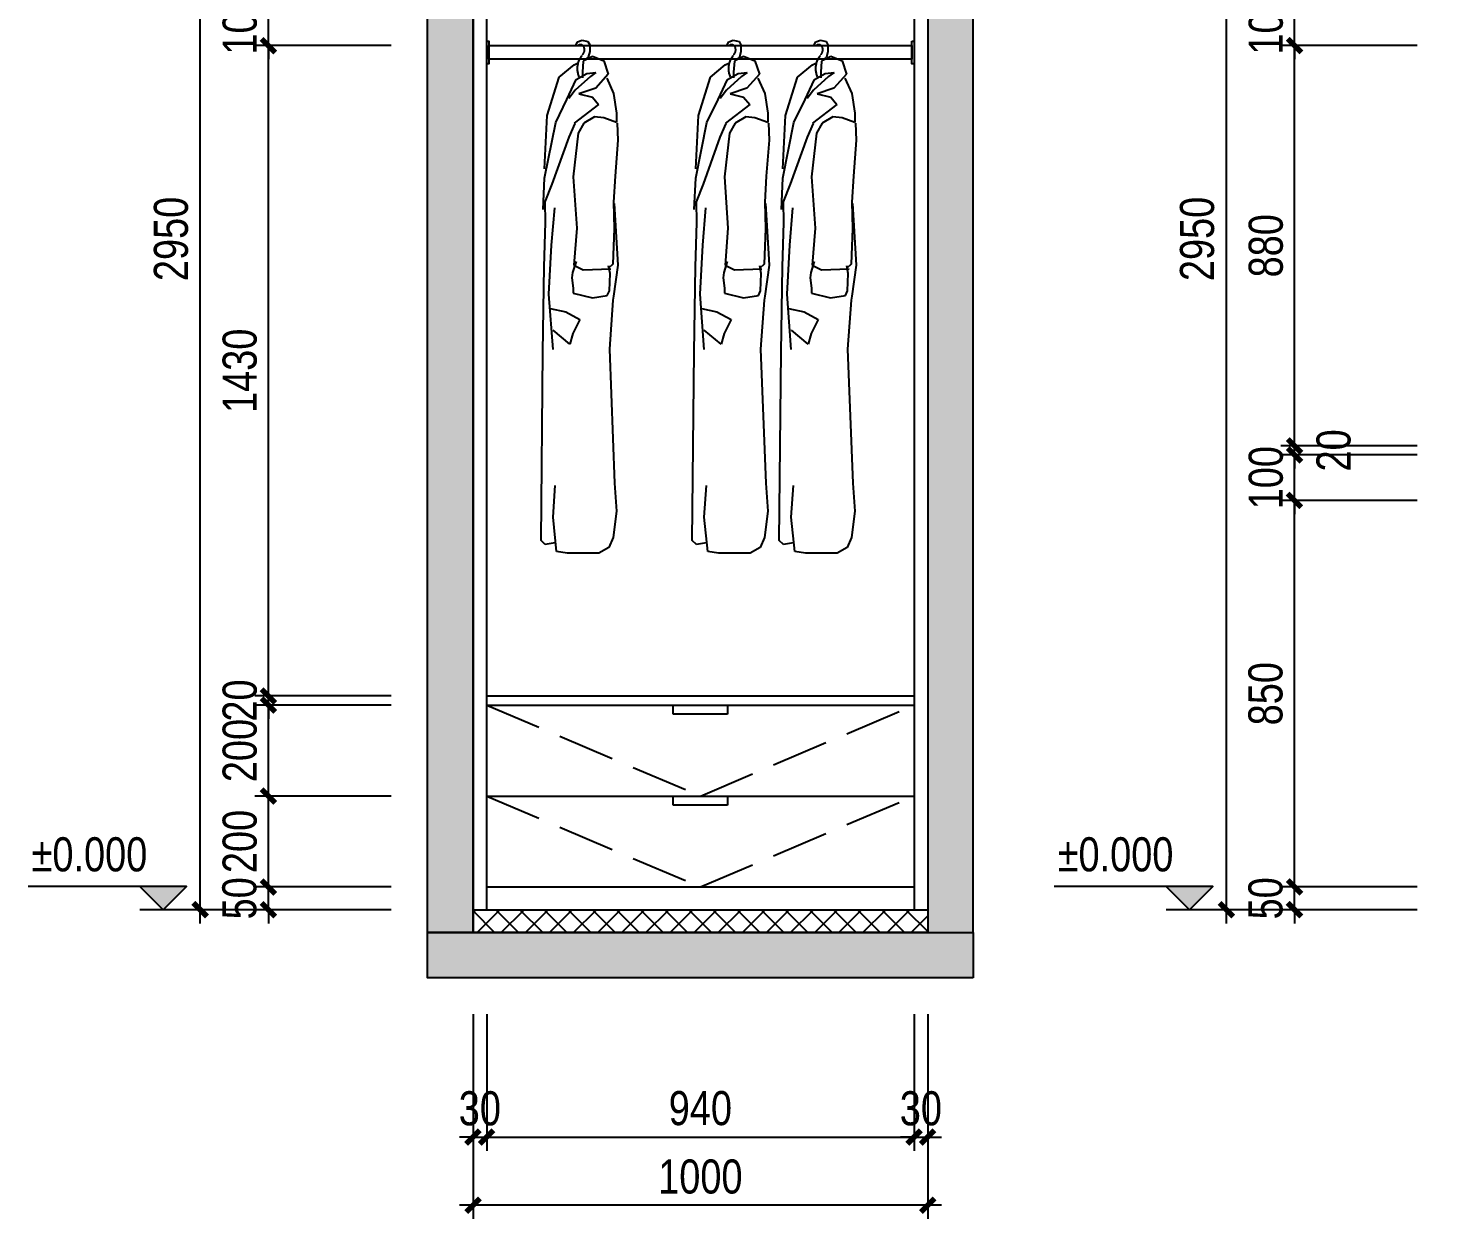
# Model space of a CAD drawing. Extents: x 468514 to 728049, y -74127 to 69080.
# Drawn here: x 533490 to 536576, y -71207 to -68588 of the extents above; entities that cross this region are included whole.
import ezdxf
from ezdxf.enums import TextEntityAlignment as Align

# ---------------------------------------------------------------- set-up
doc = ezdxf.new("R2010")
doc.units = 0
doc.header["$LTSCALE"] = 500
doc.header["$MEASUREMENT"] = 0
doc.linetypes.add('DASH', pattern=[0.35, 0.25, -0.1])
doc.layers.get('Defpoints').update_dxf_attribs({"color": 229})
for name, color, linetype in [('E 立面墙体', 245, 'Continuous'), ('E 立面家具、洁具', 153, 'Continuous'), ('E 立面材料分格线', 8, 'Continuous'), ('E 立面标注尺寸', 9, 'Continuous'), ('E 立面装饰完成线', 225, 'Continuous')]:
    doc.layers.add(name, color=color, linetype=linetype)
doc.styles.add('PDC DIM', font='PMingLiU-ExtB.ttf', dxfattribs={"width": 0.85})
doc.styles.add('Xref-标准套房C$0$黑体', font='simhei.ttf')
doc.dimstyles.new('PDC-A2', dxfattribs={"dimscale": 0, "dimtxt": 2.5, "dimasz": 1, "dimexe": 1, "dimexo": 1, "dimgap": 0.7, "dimtad": 1, "dimdec": 0, "dimtxsty": 'PDC DIM', "dimblk": 'ARCHTICK', "dimcen": 1, "dimdle": 1, "dimclrd": 8, "dimclre": 8, "dimclrt": 9, "dimadec": 0, "dimazin": 0, "dimtfac": 1, "dimtdec": 0, "dimtix": 1, "dimtmove": 2, "dimatfit": 3, "dimldrblk": 'PDC A2 T R', "dimfxl": 10, "dimfxlon": 1, "dimarcsym": 0})

# ---------------------------------------------------------------- blocks, each defined once
blk = doc.blocks.new('A$C2AE90327')
for p, q in [((76.3, 1115.8), (80.2, 1124.2)), ((80.2, 1124.2), (90.4, 1127.8)), ((80.8, 1115.8), (81, 1116)), ((81, 1116), (81.2, 1116.2)), ((81.2, 1116.2), (81.4, 1116.5)), ((81.4, 1116.5), (81.6, 1116.7)), ((81.6, 1116.7), (81.9, 1116.9)), ((81.9, 1116.9), (82.1, 1117)), ((82.1, 1117), (82.3, 1117.2)), ((82.3, 1117.2), (82.6, 1117.4)), ((82.6, 1117.4), (82.8, 1117.6)), ((82.8, 1117.6), (83.1, 1117.7)), ((83.1, 1117.7), (83.4, 1117.8)), ((83.4, 1117.8), (83.6, 1118)), ((83.6, 1118), (83.9, 1118.1)), ((83.9, 1118.1), (84.2, 1118.2)), ((84.2, 1118.2), (84.4, 1118.3)), ((84.4, 1118.3), (84.7, 1118.4)), ((84.7, 1118.4), (85, 1118.4)), ((85, 1118.4), (85.3, 1118.5)), ((85.3, 1118.5), (85.6, 1118.6)), ((85.6, 1118.6), (85.9, 1118.6)), ((85.9, 1118.6), (86.2, 1118.6)), ((86.2, 1118.6), (86.5, 1118.6)), ((86.5, 1118.6), (86.7, 1118.6)), ((86.7, 1118.6), (87, 1118.6)), ((87, 1118.6), (87.3, 1118.6)), ((87.3, 1118.6), (87.6, 1118.6)), ((87.6, 1118.6), (87.9, 1118.5)), ((87.9, 1118.5), (88.2, 1118.5)), ((88.2, 1118.5), (88.5, 1118.4)), ((88.5, 1118.4), (88.8, 1118.3)), ((88.8, 1118.3), (89, 1118.2)), ((89, 1118.2), (89.3, 1118.1)), ((89.3, 1118.1), (89.6, 1118)), ((89.6, 1118), (89.8, 1117.9)), ((89.8, 1117.9), (90.1, 1117.7)), ((90.1, 1117.7), (90.4, 1117.6)), ((90.4, 1127.8), (103.2, 1124.9)), ((90.4, 1117.6), (90.6, 1117.4)), ((90.6, 1117.4), (90.9, 1117.3)), ((90.9, 1117.3), (91.1, 1117.1)), ((91.1, 1117.1), (91.3, 1116.9)), ((91.3, 1116.9), (91.6, 1116.7)), ((91.6, 1116.7), (91.8, 1116.5)), ((91.8, 1116.5), (92, 1116.3)), ((92, 1116.3), (92.2, 1116)), ((92.2, 1116), (92.4, 1115.8)), ((92.3, 1115.8), (92.8, 1115)), ((92.4, 1115.8), (92.6, 1115.6)), ((92.6, 1115.6), (92.8, 1115.3)), ((92.8, 1115.3), (93, 1115.1)), ((92.8, 1115), (93.2, 1114.2)), ((93.2, 1114.2), (93.6, 1113.4)), ((93.6, 1113.4), (94, 1112.5)), ((94, 1112.5), (94.2, 1111.6)), ((94.2, 1111.6), (94.5, 1110.7)), ((103.2, 1124.9), (107.1, 1117.9)), ((107.1, 1117.9), (107.1, 1103.1)), ((82.7, 1079.8), (83.3, 1081.7)), ((83.3, 1081.7), (84.1, 1083.6)), ((84.1, 1083.6), (85, 1085.5)), ((85, 1085.5), (85.9, 1087.3)), ((85.9, 1087.3), (86.9, 1089)), ((86.9, 1089), (88, 1090.7)), ((88, 1090.7), (89.2, 1092.4)), ((89.2, 1092.4), (90.4, 1093.9)), ((91, 1096), (90.4, 1095.3)), ((91.6, 1096.7), (91, 1096)), ((93, 1081.9), (91, 1057.3)), ((92.1, 1097.4), (91.6, 1096.7)), ((92.6, 1098.2), (92.1, 1097.4)), ((93.1, 1099), (92.6, 1098.2)), ((103.9, 1090.4), (93, 1081.9)), ((93.5, 1099.8), (93.1, 1099)), ((93.8, 1100.6), (93.5, 1099.8)), ((94.1, 1101.5), (93.8, 1100.6)), ((94.4, 1102.4), (94.1, 1101.5)), ((94.6, 1103.3), (94.4, 1102.4)), ((94.5, 1110.7), (94.7, 1109.8)), ((94.8, 1104.2), (94.6, 1103.3)), ((94.7, 1109.8), (94.8, 1108.9)), ((94.8, 1108.9), (94.9, 1108)), ((94.9, 1105.2), (94.8, 1104.2)), ((94.9, 1108), (95, 1107)), ((95, 1107), (94.9, 1106.1)), ((94.9, 1106.1), (94.9, 1105.2)), ((96.9, 1085), (113.1, 1092.5)), ((107.1, 1103.1), (103.9, 1090.4)), ((113.1, 1092.5), (138, 1082.3)), ((138, 1082.3), (147.7, 1053.2)), ((40, 1046.4), (72.7, 1073.7)), ((72.7, 1073.7), (82.1, 1078.1)), ((77.4, 1041.2), (100.7, 1054.9)), ((80.4, 1067.6), (80.6, 1069.7)), ((80.4, 1065.5), (80.4, 1067.6)), ((80.4, 1063.4), (80.4, 1065.5)), ((80.5, 1061.4), (80.4, 1063.4)), ((80.8, 1059.3), (80.5, 1061.4)), ((80.6, 1069.7), (80.8, 1071.7)), ((80.8, 1071.7), (81.1, 1073.8)), ((81.1, 1057.3), (80.8, 1059.3)), ((81.1, 1073.8), (81.5, 1075.8)), ((81.5, 1055.2), (81.1, 1057.3)), ((81.5, 1075.8), (82.1, 1077.8)), ((82, 1053.2), (81.5, 1055.2)), ((82.6, 1051.3), (82, 1053.2)), ((82.1, 1077.8), (82.7, 1079.8)), ((83.2, 1049.3), (82.6, 1051.3)), ((84, 1047.4), (83.2, 1049.3)), ((91, 1057.3), (91, 1045.3)), ((100.7, 1054.9), (120.9, 1056.6)), ((120.9, 1056.6), (108.5, 1048.1)), ((147.7, 1053.2), (120.3, 1022.6)), ((13.9, 962.3), (40, 1046.4)), ((56.7, 997.6), (77.4, 1041.2)), ((108.5, 1048.1), (75.4, 1018.1)), ((120.3, 1022.6), (83.2, 1010.1)), ((144.5, 1044.6), (159.8, 1010.4)), ((32.3, 947.2), (56.7, 997.6)), ((75.4, 1018.1), (61.4, 999.3)), ((83.2, 1010.1), (113, 1002.4)), ((113, 1002.4), (126.6, 986.2)), ((159.8, 1010.4), (166, 967.7)), ((7.8, 845.3), (13.9, 962.3)), ((126.6, 986.2), (73.1, 945.5)), ((117.8, 959.1), (94.5, 945.4)), ((138, 957.4), (117.8, 959.1)), ((166, 947.2), (138, 957.4)), ((166, 967.7), (166, 947.2)), ((7.8, 824.7), (32.3, 947.2)), ((61.8, 914.7), (74.9, 944.9)), ((94.5, 945.4), (82, 923.2)), ((167.5, 945.4), (169.1, 907.8)), ((24.9, 811.1), (61.8, 914.7)), ((82, 923.2), (71.1, 827.4)), ((169.1, 907.8), (162.9, 829.1)), ((4.5, 755.5), (7.8, 824.7)), ((9.2, 772.6), (24.9, 811.1)), ((71.1, 827.4), (78.6, 714.6)), ((162.9, 829.1), (159.6, 771.9)), ((10.2, 726.6), (9.2, 772.6)), ((159.6, 771.9), (161.1, 713.7)), ((29.4, 758.9), (22.6, 677)), ((161.1, 768.5), (168.9, 633.4)), ((7, 629.1), (10.2, 726.6)), ((78.6, 714.6), (72.5, 633.4)), ((161.1, 713.7), (158, 635.1)), ((22.6, 677), (16.4, 569.3)), ((3.9, 442.7), (7, 629.1)), ((69.2, 617.2), (67.7, 605.2)), ((77, 641.1), (69.2, 617.2)), ((72.5, 633.4), (92.7, 623.1)), ((92.7, 623.1), (153.4, 624.8)), ((158, 635.1), (148.7, 626.5)), ((151.8, 614.5), (148.7, 631.6)), ((168.9, 633.4), (159.6, 564.9)), ((67.7, 605.2), (70.8, 582.9)), ((150.3, 576.9), (151.8, 614.5)), ((16.4, 569.3), (25.7, 447.8)), ((70.8, 582.9), (71, 571.8)), ((71, 571.8), (112.9, 561.5)), ((112.9, 561.5), (145.6, 566.7)), ((145.6, 566.7), (150.3, 576.9)), ((158, 556.4), (150.3, 448.6)), ((159.6, 564.9), (158, 556.4)), ((20.3, 537.6), (54.4, 530.8)), ((54.4, 530.8), (85.4, 513.7)), ((85.4, 513.7), (69.9, 483.1)), ((63.7, 459.2), (26.5, 489.9)), ((69.9, 483.1), (63.7, 459.2)), ((0, 27.4), (3.9, 442.7)), ((150.3, 448.6), (161.7, 153.9)), ((26.4, 78.7), (31.1, 148.8)), ((161.7, 153.9), (166.4, 92.4)), ((34.2, 3.4), (26.4, 78.7)), ((166.4, 92.4), (158.6, 34.2)), ((158.6, 34.2), (149.3, 12)), ((9.3, 18.8), (0, 27.4)), ((31.1, 22.2), (9.3, 18.8)), ((57.5, 0), (34.2, 3.4)), ((149.3, 12), (127.5, 0)), ((127.5, 0), (57.5, 0))]:
    blk.add_line(p, q)
blk = doc.blocks.new('_ArchTick')
at = {"color": 0, "linetype": 'ByBlock', "const_width": 0.4}
blk.add_lwpolyline([(-0.5, -0.5), (0.5, 0.5)], dxfattribs=at)
blk = doc.blocks.new('*D1939')
at = {"layer": 'Defpoints', "color": 0, "transparency": 16777216}
for p in [(534018.8, -70476.5), (534318.8, -70476.5), (534318.8, -70526.5)]:
    blk.add_point(p, dxfattribs=at)
at = {"layer": 'E 立面标注尺寸', "color": 8, "lineweight": -2, "transparency": 16777216}
for p, q in [((534018.8, -70476.5), (534018.8, -70446.5)), ((534288.8, -70476.5), (533988.8, -70476.5)), ((534018.8, -70526.5), (534018.8, -70476.5)), ((534288.8, -70526.5), (533988.8, -70526.5)), ((534018.8, -70526.5), (534018.8, -70556.5))]:
    blk.add_line(p, q, dxfattribs=at)
at = {"layer": 'E 立面标注尺寸', "color": 8, "lineweight": -2, "transparency": 16777216, "xscale": 30.00000447440561, "yscale": 30.00000447440561, "zscale": 30.00000447440561}
for p, rotation in [((534018.8, -70476.5), 270), ((534018.8, -70526.5), 90)]:
    blk.add_blockref('_ArchTick', p, dxfattribs=dict(at, rotation=rotation))
at = {"layer": 'E 立面标注尺寸', "color": 9, "transparency": 16777216, "insert": (533955.3, -70501.5), "char_height": 75, "attachment_point": 5, "rotation": 90, "style": 'PDC DIM'}
blk.add_mtext('50', dxfattribs=at)
blk = doc.blocks.new('PDC A2 T R')
at = {"color": 0, "linetype": 'ByBlock'}
blk.add_line((0, 0), (-2, 0), dxfattribs=at)
for points in [[(-2.15, 0.89), (-1.49, 1.35), (-0.6, 0), (0, 0)], [(-2.15, -0.89), (-1.49, -1.35), (-0.6, 0), (0, 0)]]:
    blk.add_solid(points, dxfattribs=at)
blk = doc.blocks.new('*D1940')
at = {"layer": 'Defpoints', "color": 0, "transparency": 16777216}
for p in [(534018.8, -70276.5), (534318.8, -70276.5), (534318.8, -70476.5)]:
    blk.add_point(p, dxfattribs=at)
at = {"layer": 'E 立面标注尺寸', "color": 8, "lineweight": -2, "transparency": 16777216}
for p, q in [((534018.8, -70506.5), (534018.8, -70246.5)), ((534288.8, -70276.5), (533988.8, -70276.5)), ((534288.8, -70476.5), (533988.8, -70476.5))]:
    blk.add_line(p, q, dxfattribs=at)
at = {"layer": 'E 立面标注尺寸', "color": 8, "lineweight": -2, "transparency": 16777216, "xscale": 30.00000447440561, "yscale": 30.00000447440561, "zscale": 30.00000447440561}
for p, rotation in [((534018.8, -70276.5), 90), ((534018.8, -70476.5), 270)]:
    blk.add_blockref('_ArchTick', p, dxfattribs=dict(at, rotation=rotation))
at = {"layer": 'E 立面标注尺寸', "color": 9, "transparency": 16777216, "insert": (533956, -70376.5), "char_height": 75, "attachment_point": 5, "rotation": 90, "style": 'PDC DIM'}
blk.add_mtext('200', dxfattribs=at)
blk = doc.blocks.new('*D1941')
at = {"layer": 'Defpoints', "color": 0, "transparency": 16777216}
for p in [(534018.8, -70076.5), (534318.8, -70076.5), (534318.8, -70276.5)]:
    blk.add_point(p, dxfattribs=at)
at = {"layer": 'E 立面标注尺寸', "color": 8, "lineweight": -2, "transparency": 16777216}
for p, q in [((534018.8, -70306.5), (534018.8, -70046.5)), ((534288.8, -70076.5), (533988.8, -70076.5)), ((534288.8, -70276.5), (533988.8, -70276.5))]:
    blk.add_line(p, q, dxfattribs=at)
at = {"layer": 'E 立面标注尺寸', "color": 8, "lineweight": -2, "transparency": 16777216, "xscale": 30.00000447440561, "yscale": 30.00000447440561, "zscale": 30.00000447440561}
for p, rotation in [((534018.8, -70076.5), 90), ((534018.8, -70276.5), 270)]:
    blk.add_blockref('_ArchTick', p, dxfattribs=dict(at, rotation=rotation))
at = {"layer": 'E 立面标注尺寸', "color": 9, "transparency": 16777216, "insert": (533956, -70176.5), "char_height": 75, "attachment_point": 5, "rotation": 90, "style": 'PDC DIM'}
blk.add_mtext('200', dxfattribs=at)
blk = doc.blocks.new('*D1942')
at = {"layer": 'Defpoints', "color": 0, "transparency": 16777216}
for p in [(534018.8, -70056.5), (534318.8, -70056.5), (534318.8, -70076.5)]:
    blk.add_point(p, dxfattribs=at)
at = {"layer": 'E 立面标注尺寸', "color": 8, "lineweight": -2, "transparency": 16777216}
for p, q in [((534018.8, -70056.5), (534018.8, -70026.5)), ((534288.8, -70056.5), (533988.8, -70056.5)), ((534018.8, -70076.5), (534018.8, -70056.5)), ((534288.8, -70076.5), (533988.8, -70076.5)), ((534018.8, -70076.5), (534018.8, -70106.5))]:
    blk.add_line(p, q, dxfattribs=at)
at = {"layer": 'E 立面标注尺寸', "color": 8, "lineweight": -2, "transparency": 16777216, "xscale": 30.00000447440561, "yscale": 30.00000447440561, "zscale": 30.00000447440561}
for p, rotation in [((534018.8, -70056.5), 270), ((534018.8, -70076.5), 90)]:
    blk.add_blockref('_ArchTick', p, dxfattribs=dict(at, rotation=rotation))
at = {"layer": 'E 立面标注尺寸', "color": 9, "transparency": 16777216, "insert": (533956, -70066.5), "char_height": 75, "attachment_point": 5, "rotation": 90, "style": 'PDC DIM'}
blk.add_mtext('20', dxfattribs=at)
blk = doc.blocks.new('*D1943')
at = {"layer": 'Defpoints', "color": 0, "transparency": 16777216}
for p in [(534018.8, -68626.5), (534318.8, -68626.5), (534318.8, -70056.5)]:
    blk.add_point(p, dxfattribs=at)
at = {"layer": 'E 立面标注尺寸', "color": 8, "lineweight": -2, "transparency": 16777216}
for p, q in [((534018.8, -70086.5), (534018.8, -68596.5)), ((534288.8, -68626.5), (533988.8, -68626.5)), ((534288.8, -70056.5), (533988.8, -70056.5))]:
    blk.add_line(p, q, dxfattribs=at)
at = {"layer": 'E 立面标注尺寸', "color": 8, "lineweight": -2, "transparency": 16777216, "xscale": 30.00000447440561, "yscale": 30.00000447440561, "zscale": 30.00000447440561}
for p, rotation in [((534018.8, -68626.5), 90), ((534018.8, -70056.5), 270)]:
    blk.add_blockref('_ArchTick', p, dxfattribs=dict(at, rotation=rotation))
at = {"layer": 'E 立面标注尺寸', "color": 9, "transparency": 16777216, "insert": (533956, -69341.5), "char_height": 75, "attachment_point": 5, "rotation": 90, "style": 'PDC DIM'}
blk.add_mtext('1430', dxfattribs=at)
blk = doc.blocks.new('*D1944')
at = {"layer": 'Defpoints', "color": 0, "transparency": 16777216}
for p in [(534018.8, -68526.5), (534318.8, -68526.5), (534318.8, -68626.5)]:
    blk.add_point(p, dxfattribs=at)
at = {"layer": 'E 立面标注尺寸', "color": 8, "lineweight": -2, "transparency": 16777216}
for p, q in [((534018.8, -68526.5), (534018.8, -68496.5)), ((534288.8, -68526.5), (533988.8, -68526.5)), ((534018.8, -68626.5), (534018.8, -68526.5)), ((534288.8, -68626.5), (533988.8, -68626.5)), ((534018.8, -68626.5), (534018.8, -68656.5))]:
    blk.add_line(p, q, dxfattribs=at)
at = {"layer": 'E 立面标注尺寸', "color": 8, "lineweight": -2, "transparency": 16777216, "xscale": 30.00000447440561, "yscale": 30.00000447440561, "zscale": 30.00000447440561}
for p, rotation in [((534018.8, -68526.5), 270), ((534018.8, -68626.5), 90)]:
    blk.add_blockref('_ArchTick', p, dxfattribs=dict(at, rotation=rotation))
at = {"layer": 'E 立面标注尺寸', "color": 9, "transparency": 16777216, "insert": (533956, -68576.5), "char_height": 75, "attachment_point": 5, "rotation": 90, "style": 'PDC DIM'}
blk.add_mtext('100', dxfattribs=at)
blk = doc.blocks.new('*D1952')
at = {"layer": 'Defpoints', "color": 0, "transparency": 16777216}
for p in [(533868.8, -67576.5), (534318.8, -67576.5), (534318.8, -70526.5)]:
    blk.add_point(p, dxfattribs=at)
at = {"layer": 'E 立面标注尺寸', "color": 8, "lineweight": -2, "transparency": 16777216}
for p, q in [((533868.8, -70556.5), (533868.8, -67546.5)), ((534168.8, -67576.5), (533838.8, -67576.5)), ((534168.8, -70526.5), (533838.8, -70526.5))]:
    blk.add_line(p, q, dxfattribs=at)
at = {"layer": 'E 立面标注尺寸', "color": 8, "lineweight": -2, "transparency": 16777216, "xscale": 30.00000447440561, "yscale": 30.00000447440561, "zscale": 30.00000447440561}
for p, rotation in [((533868.8, -67576.5), 90), ((533868.8, -70526.5), 270)]:
    blk.add_blockref('_ArchTick', p, dxfattribs=dict(at, rotation=rotation))
at = {"layer": 'E 立面标注尺寸', "color": 9, "transparency": 16777216, "insert": (533804.8, -69051.5), "char_height": 75, "attachment_point": 5, "rotation": 90, "style": 'PDC DIM'}
blk.add_mtext('2950', dxfattribs=at)
blk = doc.blocks.new('*D1953')
at = {"layer": 'Defpoints', "color": 0, "transparency": 16777216}
for p in [(534468.8, -70726.5), (534498.8, -70726.5), (534498.8, -71026.5)]:
    blk.add_point(p, dxfattribs=at)
at = {"layer": 'E 立面标注尺寸', "color": 8, "lineweight": -2, "transparency": 16777216}
for p, q in [((534468.8, -70756.5), (534468.8, -71056.5)), ((534498.8, -70756.5), (534498.8, -71056.5)), ((534468.8, -71026.5), (534438.8, -71026.5)), ((534468.8, -71026.5), (534498.8, -71026.5)), ((534498.8, -71026.5), (534528.8, -71026.5))]:
    blk.add_line(p, q, dxfattribs=at)
at = {"layer": 'E 立面标注尺寸', "color": 8, "lineweight": -2, "transparency": 16777216, "xscale": 30.00000447440561, "yscale": 30.00000447440561, "zscale": 30.00000447440561}
blk.add_blockref('_ArchTick', (534468.8, -71026.5), dxfattribs=at)
at = {"layer": 'E 立面标注尺寸', "color": 8, "lineweight": -2, "transparency": 16777216, "xscale": 30.00000447440561, "yscale": 30.00000447440561, "zscale": 30.00000447440561, "rotation": 180}
blk.add_blockref('_ArchTick', (534498.8, -71026.5), dxfattribs=at)
at = {"layer": 'E 立面标注尺寸', "color": 9, "transparency": 16777216, "insert": (534483.8, -70963.7), "char_height": 75, "attachment_point": 5, "style": 'PDC DIM'}
blk.add_mtext('30', dxfattribs=at)
blk = doc.blocks.new('*D1954')
at = {"layer": 'Defpoints', "color": 0, "transparency": 16777216}
for p in [(534498.8, -70726.5), (535438.8, -70726.5), (535438.8, -71026.5)]:
    blk.add_point(p, dxfattribs=at)
at = {"layer": 'E 立面标注尺寸', "color": 8, "lineweight": -2, "transparency": 16777216}
for p, q in [((534498.8, -70756.5), (534498.8, -71056.5)), ((535438.8, -70756.5), (535438.8, -71056.5)), ((534468.8, -71026.5), (535468.8, -71026.5))]:
    blk.add_line(p, q, dxfattribs=at)
at = {"layer": 'E 立面标注尺寸', "color": 8, "lineweight": -2, "transparency": 16777216, "xscale": 30.00000447440561, "yscale": 30.00000447440561, "zscale": 30.00000447440561, "rotation": 180}
blk.add_blockref('_ArchTick', (534498.8, -71026.5), dxfattribs=at)
at = {"layer": 'E 立面标注尺寸', "color": 8, "lineweight": -2, "transparency": 16777216, "xscale": 30.00000447440561, "yscale": 30.00000447440561, "zscale": 30.00000447440561}
blk.add_blockref('_ArchTick', (535438.8, -71026.5), dxfattribs=at)
at = {"layer": 'E 立面标注尺寸', "color": 9, "transparency": 16777216, "insert": (534968.8, -70963.3), "char_height": 75, "attachment_point": 5, "style": 'PDC DIM'}
blk.add_mtext('940', dxfattribs=at)
blk = doc.blocks.new('*D1955')
at = {"layer": 'Defpoints', "color": 0, "transparency": 16777216}
for p in [(535438.8, -70726.5), (535468.8, -70726.5), (535468.8, -71026.5)]:
    blk.add_point(p, dxfattribs=at)
at = {"layer": 'E 立面标注尺寸', "color": 8, "lineweight": -2, "transparency": 16777216}
for p, q in [((535438.8, -70756.5), (535438.8, -71056.5)), ((535468.8, -70756.5), (535468.8, -71056.5)), ((535438.8, -71026.5), (535408.8, -71026.5)), ((535438.8, -71026.5), (535468.8, -71026.5)), ((535468.8, -71026.5), (535498.8, -71026.5))]:
    blk.add_line(p, q, dxfattribs=at)
at = {"layer": 'E 立面标注尺寸', "color": 8, "lineweight": -2, "transparency": 16777216, "xscale": 30.00000447440561, "yscale": 30.00000447440561, "zscale": 30.00000447440561}
blk.add_blockref('_ArchTick', (535438.8, -71026.5), dxfattribs=at)
at = {"layer": 'E 立面标注尺寸', "color": 8, "lineweight": -2, "transparency": 16777216, "xscale": 30.00000447440561, "yscale": 30.00000447440561, "zscale": 30.00000447440561, "rotation": 180}
blk.add_blockref('_ArchTick', (535468.8, -71026.5), dxfattribs=at)
at = {"layer": 'E 立面标注尺寸', "color": 9, "transparency": 16777216, "insert": (535453.8, -70963.7), "char_height": 75, "attachment_point": 5, "style": 'PDC DIM'}
blk.add_mtext('30', dxfattribs=at)
blk = doc.blocks.new('*D1956')
at = {"layer": 'Defpoints', "color": 0, "transparency": 16777216}
for p in [(534468.8, -70726.5), (535468.8, -70726.5), (534468.8, -71176.5)]:
    blk.add_point(p, dxfattribs=at)
at = {"layer": 'E 立面标注尺寸', "color": 8, "lineweight": -2, "transparency": 16777216}
for p, q in [((534468.8, -70876.5), (534468.8, -71206.5)), ((535468.8, -70876.5), (535468.8, -71206.5)), ((535498.8, -71176.5), (534438.8, -71176.5))]:
    blk.add_line(p, q, dxfattribs=at)
at = {"layer": 'E 立面标注尺寸', "color": 8, "lineweight": -2, "transparency": 16777216, "xscale": 30.00000447440561, "yscale": 30.00000447440561, "zscale": 30.00000447440561, "rotation": 180}
blk.add_blockref('_ArchTick', (534468.8, -71176.5), dxfattribs=at)
at = {"layer": 'E 立面标注尺寸', "color": 8, "lineweight": -2, "transparency": 16777216, "xscale": 30.00000447440561, "yscale": 30.00000447440561, "zscale": 30.00000447440561}
blk.add_blockref('_ArchTick', (535468.8, -71176.5), dxfattribs=at)
at = {"layer": 'E 立面标注尺寸', "color": 9, "transparency": 16777216, "insert": (534968.8, -71113.7), "char_height": 75, "attachment_point": 5, "style": 'PDC DIM'}
blk.add_mtext('1000', dxfattribs=at)
blk = doc.blocks.new('*D1957')
at = {"layer": 'Defpoints', "color": 0, "transparency": 16777216}
for p in [(536275.6, -70476.5), (536575.6, -70476.5), (536575.6, -70526.5)]:
    blk.add_point(p, dxfattribs=at)
at = {"layer": 'E 立面标注尺寸', "color": 8, "lineweight": -2, "transparency": 16777216}
for p, q in [((536275.6, -70476.5), (536275.6, -70446.5)), ((536545.6, -70476.5), (536245.6, -70476.5)), ((536275.6, -70526.5), (536275.6, -70476.5)), ((536545.6, -70526.5), (536245.6, -70526.5)), ((536275.6, -70526.5), (536275.6, -70556.5))]:
    blk.add_line(p, q, dxfattribs=at)
at = {"layer": 'E 立面标注尺寸', "color": 8, "lineweight": -2, "transparency": 16777216, "xscale": 30.00000447440561, "yscale": 30.00000447440561, "zscale": 30.00000447440561}
for p, rotation in [((536275.6, -70476.5), 270), ((536275.6, -70526.5), 90)]:
    blk.add_blockref('_ArchTick', p, dxfattribs=dict(at, rotation=rotation))
at = {"layer": 'E 立面标注尺寸', "color": 9, "transparency": 16777216, "insert": (536212.1, -70501.5), "char_height": 75, "attachment_point": 5, "rotation": 90, "style": 'PDC DIM'}
blk.add_mtext('50', dxfattribs=at)
blk = doc.blocks.new('*D1958')
at = {"layer": 'Defpoints', "color": 0, "transparency": 16777216}
for p in [(536275.6, -69626.5), (536575.6, -69626.5), (536575.6, -70476.5)]:
    blk.add_point(p, dxfattribs=at)
at = {"layer": 'E 立面标注尺寸', "color": 8, "lineweight": -2, "transparency": 16777216}
for p, q in [((536275.6, -70506.5), (536275.6, -69596.5)), ((536545.6, -69626.5), (536245.6, -69626.5)), ((536545.6, -70476.5), (536245.6, -70476.5))]:
    blk.add_line(p, q, dxfattribs=at)
at = {"layer": 'E 立面标注尺寸', "color": 8, "lineweight": -2, "transparency": 16777216, "xscale": 30.00000447440561, "yscale": 30.00000447440561, "zscale": 30.00000447440561}
for p, rotation in [((536275.6, -69626.5), 90), ((536275.6, -70476.5), 270)]:
    blk.add_blockref('_ArchTick', p, dxfattribs=dict(at, rotation=rotation))
at = {"layer": 'E 立面标注尺寸', "color": 9, "transparency": 16777216, "insert": (536212.1, -70051.5), "char_height": 75, "attachment_point": 5, "rotation": 90, "style": 'PDC DIM'}
blk.add_mtext('850', dxfattribs=at)
blk = doc.blocks.new('*D1959')
at = {"layer": 'Defpoints', "color": 0, "transparency": 16777216}
for p in [(536275.6, -69526.5), (536575.6, -69526.5), (536575.6, -69626.5)]:
    blk.add_point(p, dxfattribs=at)
at = {"layer": 'E 立面标注尺寸', "color": 8, "lineweight": -2, "transparency": 16777216}
for p, q in [((536275.6, -69526.5), (536275.6, -69496.5)), ((536545.6, -69526.5), (536245.6, -69526.5)), ((536275.6, -69626.5), (536275.6, -69526.5)), ((536545.6, -69626.5), (536245.6, -69626.5)), ((536275.6, -69626.5), (536275.6, -69656.5))]:
    blk.add_line(p, q, dxfattribs=at)
at = {"layer": 'E 立面标注尺寸', "color": 8, "lineweight": -2, "transparency": 16777216, "xscale": 30.00000447440561, "yscale": 30.00000447440561, "zscale": 30.00000447440561}
for p, rotation in [((536275.6, -69526.5), 270), ((536275.6, -69626.5), 90)]:
    blk.add_blockref('_ArchTick', p, dxfattribs=dict(at, rotation=rotation))
at = {"layer": 'E 立面标注尺寸', "color": 9, "transparency": 16777216, "insert": (536212.8, -69576.5), "char_height": 75, "attachment_point": 5, "rotation": 90, "style": 'PDC DIM'}
blk.add_mtext('100', dxfattribs=at)
blk = doc.blocks.new('*D1960')
at = {"layer": 'Defpoints', "color": 0, "transparency": 16777216}
for p in [(536275.6, -69506.5), (536575.6, -69506.5), (536575.6, -69526.5)]:
    blk.add_point(p, dxfattribs=at)
at = {"layer": 'E 立面标注尺寸', "color": 8, "lineweight": -2, "transparency": 16777216}
for p, q in [((536275.6, -69506.5), (536275.6, -69476.5)), ((536545.6, -69506.5), (536245.6, -69506.5)), ((536275.6, -69526.5), (536275.6, -69506.5)), ((536545.6, -69526.5), (536245.6, -69526.5)), ((536275.6, -69526.5), (536275.6, -69556.5))]:
    blk.add_line(p, q, dxfattribs=at)
at = {"layer": 'E 立面标注尺寸', "color": 8, "lineweight": -2, "transparency": 16777216, "xscale": 30.00000447440561, "yscale": 30.00000447440561, "zscale": 30.00000447440561}
for p, rotation in [((536275.6, -69506.5), 270), ((536275.6, -69526.5), 90)]:
    blk.add_blockref('_ArchTick', p, dxfattribs=dict(at, rotation=rotation))
at = {"layer": 'E 立面标注尺寸', "color": 9, "transparency": 16777216, "insert": (536361.8, -69516.5), "char_height": 75, "attachment_point": 5, "rotation": 90, "style": 'PDC DIM'}
blk.add_mtext('20', dxfattribs=at)
blk = doc.blocks.new('*D1961')
at = {"layer": 'Defpoints', "color": 0, "transparency": 16777216}
for p in [(536275.6, -68626.5), (536575.6, -68626.5), (536575.6, -69506.5)]:
    blk.add_point(p, dxfattribs=at)
at = {"layer": 'E 立面标注尺寸', "color": 8, "lineweight": -2, "transparency": 16777216}
for p, q in [((536275.6, -69536.5), (536275.6, -68596.5)), ((536545.6, -68626.5), (536245.6, -68626.5)), ((536545.6, -69506.5), (536245.6, -69506.5))]:
    blk.add_line(p, q, dxfattribs=at)
at = {"layer": 'E 立面标注尺寸', "color": 8, "lineweight": -2, "transparency": 16777216, "xscale": 30.00000447440561, "yscale": 30.00000447440561, "zscale": 30.00000447440561}
for p, rotation in [((536275.6, -68626.5), 90), ((536275.6, -69506.5), 270)]:
    blk.add_blockref('_ArchTick', p, dxfattribs=dict(at, rotation=rotation))
at = {"layer": 'E 立面标注尺寸', "color": 9, "transparency": 16777216, "insert": (536212.8, -69066.5), "char_height": 75, "attachment_point": 5, "rotation": 90, "style": 'PDC DIM'}
blk.add_mtext('880', dxfattribs=at)
blk = doc.blocks.new('*D1962')
at = {"layer": 'Defpoints', "color": 0, "transparency": 16777216}
for p in [(536275.6, -68526.5), (536575.6, -68526.5), (536575.6, -68626.5)]:
    blk.add_point(p, dxfattribs=at)
at = {"layer": 'E 立面标注尺寸', "color": 8, "lineweight": -2, "transparency": 16777216}
for p, q in [((536275.6, -68526.5), (536275.6, -68496.5)), ((536545.6, -68526.5), (536245.6, -68526.5)), ((536275.6, -68626.5), (536275.6, -68526.5)), ((536545.6, -68626.5), (536245.6, -68626.5)), ((536275.6, -68626.5), (536275.6, -68656.5))]:
    blk.add_line(p, q, dxfattribs=at)
at = {"layer": 'E 立面标注尺寸', "color": 8, "lineweight": -2, "transparency": 16777216, "xscale": 30.00000447440561, "yscale": 30.00000447440561, "zscale": 30.00000447440561}
for p, rotation in [((536275.6, -68526.5), 270), ((536275.6, -68626.5), 90)]:
    blk.add_blockref('_ArchTick', p, dxfattribs=dict(at, rotation=rotation))
at = {"layer": 'E 立面标注尺寸', "color": 9, "transparency": 16777216, "insert": (536212.8, -68576.5), "char_height": 75, "attachment_point": 5, "rotation": 90, "style": 'PDC DIM'}
blk.add_mtext('100', dxfattribs=at)
blk = doc.blocks.new('*D1968')
at = {"layer": 'Defpoints', "color": 0, "transparency": 16777216}
for p in [(536125.6, -67576.5), (536575.6, -67576.5), (536575.6, -70526.5)]:
    blk.add_point(p, dxfattribs=at)
at = {"layer": 'E 立面标注尺寸', "color": 8, "lineweight": -2, "transparency": 16777216}
for p, q in [((536125.6, -70556.5), (536125.6, -67546.5)), ((536425.6, -67576.5), (536095.6, -67576.5)), ((536425.6, -70526.5), (536095.6, -70526.5))]:
    blk.add_line(p, q, dxfattribs=at)
at = {"layer": 'E 立面标注尺寸', "color": 8, "lineweight": -2, "transparency": 16777216, "xscale": 30.00000447440561, "yscale": 30.00000447440561, "zscale": 30.00000447440561}
for p, rotation in [((536125.6, -67576.5), 90), ((536125.6, -70526.5), 270)]:
    blk.add_blockref('_ArchTick', p, dxfattribs=dict(at, rotation=rotation))
at = {"layer": 'E 立面标注尺寸', "color": 9, "transparency": 16777216, "insert": (536061.6, -69051.5), "char_height": 75, "attachment_point": 5, "rotation": 90, "style": 'PDC DIM'}
blk.add_mtext('2950', dxfattribs=at)
blk = doc.blocks.new('A$C37DB5113')
blk.add_hatch(color=256).paths.add_polyline_path([(150, 75), (75, 0), (0, 75)])
for p, q in [((0, 75), (510, 75)), ((0, 75), (75, 0)), ((150, 75), (75, 0)), ((0, 0), (150, 0))]:
    blk.add_line(p, q)
blk.add_lwpolyline([(150, 75), (75, 0), (0, 75), (150, 75)])
at = {"style": 'Xref-标准套房C$0$黑体', "width": 0.8}
blk.add_attdef('%%P0.000', text='', height=105, dxfattribs=at).set_placement((510, 75), align=Align.BOTTOM_RIGHT)

msp = doc.modelspace()

# ---------------------------------------------------------------- hatches: boundary and pattern name
at = {"layer": 'E 立面墙体'}
h = msp.add_hatch(dxfattribs=at)
h.set_pattern_fill('钢筋混凝土', color=250, scale=10, pattern_type=2)
h.set_pattern_definition([(45, (40274.825, -72201.5), (-35.355339, 35.355339), []), (50, (40274.825, -72201.5), (71.726018, -6.2752135), [7.5, -82.5]), (355, (40274.825, -72201.5), (-13.875133, 75.219213), [6, -66]), (100.4514, (40280.8, -72202.02), (57.850938, 68.943954), [6.374019, -70.114211]), (46.1842, (40274.825, -72181.5), (106.724105, -16.551901), [11.25, -123.75]), (96.6356, (40283.72, -72182.88), (93.46627, 97.411787), [9.56103, -105.1713]), (351.1842, (40274.83, -72181.5), (93.466195, 97.41186), [9, -99]), (21, (40284.825, -72186.5), (59.690705, -40.261889), [7.5, -82.5]), (326, (40284.825, -72186.5), (24.331533, 72.515005), [6, -66]), (71.4514, (40289.8, -72189.855), (84.022263, 32.25305), [6.374019, -70.114211]), (37.5, (40274.825, -72201.5), (1.2159855, 33.2893854), [0.5, -65.2, 0.5, -67, 0.5, -66.25]), (7.5, (40274.825, -72201.5), (26.3069537, 39.4411712), [0.5, -38.2, 0.5, -63.7, 0.5, -25.25]), (327.5, (40252.525, -72201.5), (53.3822436, -2.2554872), [0.5, -25, 0.5, -78, 0.5, -103.5]), (317.5, (40242.525, -72201.5), (58.318617, 10.0104982), [0.5, -32.5, 0.5, -51.8, 0.5, -73.5])])
h.paths.add_polyline_path([(534468.8, -70576.5), (534368.8, -70576.5), (534368.8, -67576.5), (534468.8, -67576.5)])
h = msp.add_hatch(dxfattribs=at)
h.set_pattern_fill('钢筋混凝土', color=250, scale=10, pattern_type=2)
h.set_pattern_definition([(45, (33774.825, -72201.5), (-35.355339, 35.355339), []), (50, (33774.825, -72201.5), (71.726018, -6.2752135), [7.5, -82.5]), (355, (33774.825, -72201.5), (-13.875133, 75.219213), [6, -66]), (100.4514, (33780.8, -72202.02), (57.850938, 68.943954), [6.374019, -70.114211]), (46.1842, (33774.825, -72181.5), (106.724105, -16.551901), [11.25, -123.75]), (96.6356, (33783.72, -72182.88), (93.46627, 97.411787), [9.561029, -105.1713]), (351.1842, (33774.83, -72181.5), (93.466195, 97.41186), [9, -99]), (21, (33784.825, -72186.5), (59.690705, -40.261889), [7.5, -82.5]), (326, (33784.825, -72186.5), (24.331533, 72.515005), [6, -66]), (71.4514, (33789.8, -72189.855), (84.022263, 32.25305), [6.374019, -70.114211]), (37.5, (33774.825, -72201.5), (1.2159855, 33.2893854), [0.5, -65.2, 0.5, -67, 0.5, -66.25]), (7.5, (33774.825, -72201.5), (26.3069537, 39.4411712), [0.5, -38.2, 0.5, -63.7, 0.5, -25.25]), (327.5, (33752.525, -72201.5), (53.3822436, -2.2554872), [0.5, -25, 0.5, -78, 0.5, -103.5]), (317.5, (33742.525, -72201.5), (58.318617, 10.0104982), [0.5, -32.5, 0.5, -51.8, 0.5, -73.5])])
h.paths.add_polyline_path([(535468.8, -70576.5), (535568.8, -70576.5), (535568.8, -67576.5), (535468.8, -67576.5)])
h = msp.add_hatch(dxfattribs=at)
h.set_pattern_fill('ANSI37', color=250, scale=300)
h.set_pattern_definition([(45, (41024.825, -72201.5), (-26.5165043, 26.5165043), []), (135, (41024.825, -72201.5), (-26.5165043, -26.5165043), [])])
h.paths.add_polyline_path([(534468.8, -70526.5), (535468.8, -70526.5), (535468.8, -70576.5), (534468.8, -70576.5)])
h = msp.add_hatch(color=250, dxfattribs=at)
h.dxf.hatch_style = 1
h.paths.add_polyline_path([(535568.8, -70676.5), (534368.8, -70676.5), (534368.8, -70576.5), (535568.8, -70576.5)])

# ---------------------------------------------------------------- linework, layer by layer
for points in [[(534468.8, -70576.5), (534368.8, -70576.5), (534368.8, -67576.5), (534468.8, -67576.5)], [(535468.8, -70576.5), (535568.8, -70576.5), (535568.8, -67576.5), (535468.8, -67576.5)], [(535568.8, -70676.5), (534368.8, -70676.5), (534368.8, -70576.5), (535568.8, -70576.5)]]:
    msp.add_lwpolyline(points, close=True, dxfattribs=at)
at = {"layer": 'E 立面家具、洁具'}
for p, q in [((534498.8, -70056.5), (535438.8, -70056.5)), ((534498.8, -70076.5), (535438.8, -70076.5)), ((534498.8, -70276.5), (535438.8, -70276.5)), ((534498.8, -70476.5), (535438.8, -70476.5))]:
    msp.add_line(p, q, dxfattribs=at)
for points in [[(534468.8, -70526.5), (534468.8, -67576.5), (535468.8, -67576.5), (535468.8, -70526.5)], [(534498.8, -70526.5), (534498.8, -67606.5), (535438.8, -67606.5), (535438.8, -70526.5)]]:
    msp.add_lwpolyline(points, dxfattribs=at)
at = {"layer": 'E 立面家具、洁具', "linetype": 'DASH'}
for points in [[(534908.8, -70076.5), (535028.8, -70076.5), (535028.8, -70096.5), (534908.8, -70096.5)], [(534908.8, -70276.5), (535028.8, -70276.5), (535028.8, -70296.5), (534908.8, -70296.5)]]:
    msp.add_lwpolyline(points, close=True, dxfattribs=at)
at = {"layer": 'E 立面材料分格线'}
for points in [[(534498.8, -68616.5), (534503.8, -68616.5), (534503.8, -68666.5), (534498.8, -68666.5)], [(535433.8, -68616.5), (535438.8, -68616.5), (535438.8, -68666.5), (535433.8, -68666.5)], [(534503.8, -68626.5), (535433.8, -68626.5), (535433.8, -68656.5), (534503.8, -68656.5)]]:
    msp.add_lwpolyline(points, close=True, dxfattribs=at)
at = {"layer": 'E 立面材料分格线', "linetype": 'DASH'}
for points in [[(534498.8, -70076.5), (534968.8, -70276.5), (535438.8, -70076.5)], [(534498.8, -70276.5), (534968.8, -70476.5), (535438.8, -70276.5)]]:
    msp.add_lwpolyline(points, dxfattribs=at)
at = {"layer": 'E 立面装饰完成线'}
msp.add_lwpolyline([(534468.8, -70526.5), (535468.8, -70526.5), (535468.8, -70576.5), (534468.8, -70576.5)], close=True, dxfattribs=at)

# ---------------------------------------------------------------- block references
at = {"layer": 'E 立面材料分格线'}
for p in [(534618.3, -69742.3), (534950.9, -69742.3), (535142.4, -69742.3)]:
    msp.add_blockref('A$C2AE90327', p, dxfattribs=at)
at = {"layer": 'E 立面标注尺寸'}
ref = msp.add_blockref('A$C37DB5113', (533838.8, -70526.5), dxfattribs=dict(at, xscale=-0.6836043956309368, yscale=0.6836043956354843, zscale=0.6836043956331337))
ref.add_attrib('%%P0.000', '%%p0.000', dxfattribs={"layer": '0', "height": 75, "rotation": 360, "style": 'PDC DIM', "width": 0.85}).set_placement((533752.4, -70464.7), align=Align.BOTTOM_RIGHT)
ref = msp.add_blockref('A$C37DB5113', (536095.6, -70526.5), dxfattribs=dict(at, xscale=-0.6836043956309368, yscale=0.6836043956354843, zscale=0.6836043956331337))
ref.add_attrib('%%P0.000', '%%p0.000', dxfattribs={"layer": '0', "height": 75, "rotation": 360, "style": 'PDC DIM', "width": 0.85}).set_placement((536009.2, -70464.7), align=Align.BOTTOM_RIGHT)

# ---------------------------------------------------------------- dimensions: what is measured, and where the dimension line sits
for base, p1, p2, picture, middle in [((533868.8, -67576.5), (534318.8, -70526.5), (534318.8, -67576.5), '*D1952', (533804.8, -69051.5)), ((536125.6, -67576.5), (536575.6, -70526.5), (536575.6, -67576.5), '*D1968', (536061.6, -69051.5)), ((534018.8, -68526.5), (534318.8, -68626.5), (534318.8, -68526.5), '*D1944', (533956, -68576.5)), ((536275.6, -68526.5), (536575.6, -68626.5), (536575.6, -68526.5), '*D1962', (536212.8, -68576.5)), ((534018.8, -68626.5), (534318.8, -70056.5), (534318.8, -68626.5), '*D1943', (533956, -69341.5)), ((536275.6, -68626.5), (536575.6, -69506.5), (536575.6, -68626.5), '*D1961', (536212.8, -69066.5)), ((536275.6, -69526.5), (536575.6, -69626.5), (536575.6, -69526.5), '*D1959', (536212.8, -69576.5)), ((536275.6, -69626.5), (536575.6, -70476.5), (536575.6, -69626.5), '*D1958', (536212.1, -70051.5)), ((534018.8, -70056.5), (534318.8, -70076.5), (534318.8, -70056.5), '*D1942', (533956, -70066.5)), ((534018.8, -70076.5), (534318.8, -70276.5), (534318.8, -70076.5), '*D1941', (533956, -70176.5)), ((534018.8, -70276.5), (534318.8, -70476.5), (534318.8, -70276.5), '*D1940', (533956, -70376.5)), ((534018.8, -70476.5), (534318.8, -70526.5), (534318.8, -70476.5), '*D1939', (533955.3, -70501.5)), ((536275.6, -70476.5), (536575.6, -70526.5), (536575.6, -70476.5), '*D1957', (536212.1, -70501.5))]:
    dim = msp.add_linear_dim(base=base, p1=p1, p2=p2, angle=90, dimstyle='PDC-A2', override={"dimscale": 30.000004}, dxfattribs=at)
    dim.commit()
    dim.dimension.update_dxf_attribs({"geometry": picture, "text_midpoint": middle})
dim = msp.add_linear_dim(base=(536275.6, -69506.5), p1=(536575.6, -69526.5), p2=(536575.6, -69506.5), angle=90, dimstyle='PDC-A2', override={"dimscale": 30.000004}, dxfattribs=at)
dim.commit()
dim.dimension.update_dxf_attribs({"geometry": '*D1960', "text_midpoint": (536361.8, -69516.5), "dimtype": 160})
for base, p1, p2, picture, middle in [((534498.8, -71026.5), (534468.8, -70726.5), (534498.8, -70726.5), '*D1953', (534483.8, -70963.7)), ((534468.8, -71176.5), (535468.8, -70726.5), (534468.8, -70726.5), '*D1956', (534968.8, -71113.7)), ((535438.8, -71026.5), (534498.8, -70726.5), (535438.8, -70726.5), '*D1954', (534968.8, -70963.3)), ((535468.8, -71026.5), (535438.8, -70726.5), (535468.8, -70726.5), '*D1955', (535453.8, -70963.7))]:
    dim = msp.add_linear_dim(base=base, p1=p1, p2=p2, dimstyle='PDC-A2', override={"dimscale": 30.000004}, dxfattribs=at)
    dim.commit()
    dim.dimension.update_dxf_attribs({"geometry": picture, "text_midpoint": middle})

doc.saveas('drawing.dxf')
